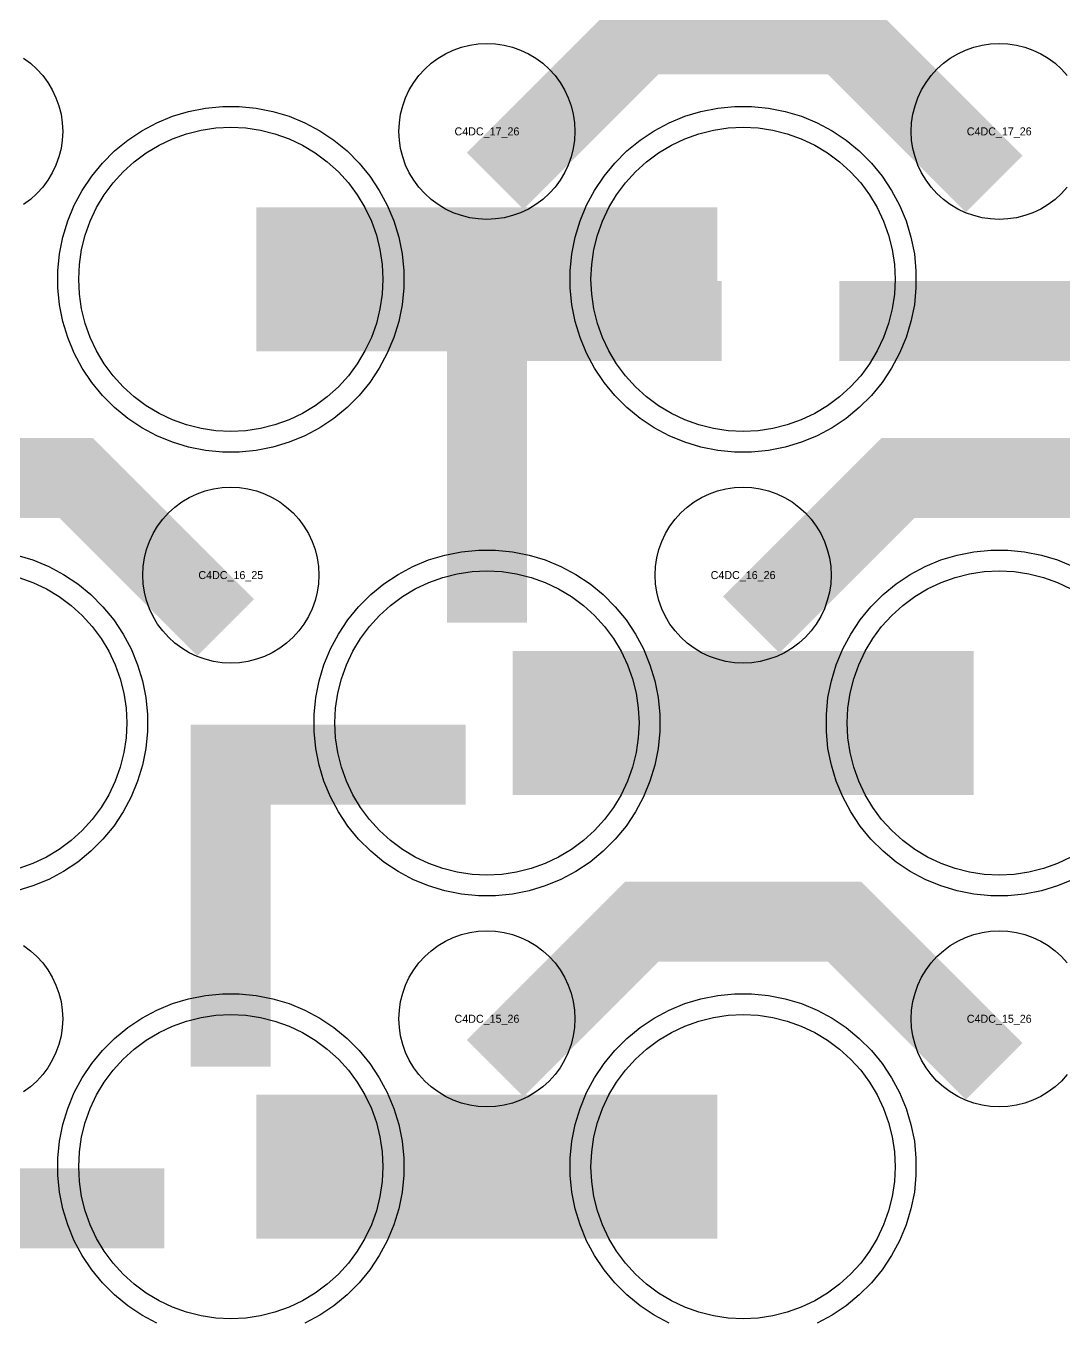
# Model space of a CAD drawing. Extents: x -11880 to 11880, y -14992 to 14992.
# Drawn here: x -3824 to -3499.7, y -12809.6 to -12404.9 of the extents above; entities that cross this region are included whole.
import ezdxf
from ezdxf.enums import TextEntityAlignment as Align

# ---------------------------------------------------------------- set-up
doc = ezdxf.new("R2010")
doc.units = 0
doc.header["$MEASUREMENT"] = 0
for name, color, linetype in [('GDS_775_DT_237', 138, 'CONTINUOUS'), ('RDL1_FS', 34, 'CONTINUOUS'), ('RDL_BS', 160, 'CONTINUOUS')]:
    doc.layers.add(name, color=color, linetype=linetype)

msp = doc.modelspace()

# ---------------------------------------------------------------- linework, layer by layer
at = {"layer": 'RDL1_FS'}
for points in [[(-3760, -12531.484), (-3764.657, -12531.255), (-3769.268, -12530.571), (-3773.791, -12529.439), (-3778.181, -12527.867), (-3782.395, -12525.875), (-3786.395, -12523.477), (-3790.14, -12520.699), (-3793.594, -12517.569), (-3796.724, -12514.115), (-3799.502, -12510.37), (-3801.9, -12506.37), (-3803.892, -12502.156), (-3805.464, -12497.766), (-3806.596, -12493.243), (-3807.28, -12488.632), (-3807.509, -12483.975), (-3807.28, -12479.318), (-3806.596, -12474.707), (-3805.464, -12470.184), (-3803.892, -12465.794), (-3801.9, -12461.58), (-3799.502, -12457.58), (-3796.724, -12453.835), (-3793.594, -12450.381), (-3790.14, -12447.251), (-3786.395, -12444.473), (-3782.395, -12442.075), (-3778.181, -12440.083), (-3773.791, -12438.511), (-3769.268, -12437.379), (-3764.657, -12436.695), (-3760, -12436.466), (-3755.343, -12436.695), (-3750.732, -12437.379), (-3746.209, -12438.511), (-3741.819, -12440.083), (-3737.605, -12442.075), (-3733.605, -12444.473), (-3729.86, -12447.251), (-3726.406, -12450.381), (-3723.276, -12453.835), (-3720.498, -12457.58), (-3718.1, -12461.58), (-3716.108, -12465.794), (-3714.536, -12470.184), (-3713.404, -12474.707), (-3712.72, -12479.318), (-3712.491, -12483.975), (-3712.72, -12488.632), (-3713.404, -12493.243), (-3714.536, -12497.766), (-3716.108, -12502.156), (-3718.1, -12506.37), (-3720.498, -12510.37), (-3723.276, -12514.115), (-3726.406, -12517.569), (-3729.86, -12520.699), (-3733.605, -12523.477), (-3737.605, -12525.875), (-3741.819, -12527.867), (-3746.209, -12529.439), (-3750.732, -12530.571), (-3755.343, -12531.255)], [(-3600, -12531.484), (-3604.657, -12531.255), (-3609.268, -12530.571), (-3613.791, -12529.439), (-3618.181, -12527.867), (-3622.395, -12525.875), (-3626.395, -12523.477), (-3630.14, -12520.699), (-3633.594, -12517.569), (-3636.724, -12514.115), (-3639.502, -12510.37), (-3641.9, -12506.37), (-3643.892, -12502.156), (-3645.464, -12497.766), (-3646.596, -12493.243), (-3647.28, -12488.632), (-3647.509, -12483.975), (-3647.28, -12479.318), (-3646.596, -12474.707), (-3645.464, -12470.184), (-3643.892, -12465.794), (-3641.9, -12461.58), (-3639.502, -12457.58), (-3636.724, -12453.835), (-3633.594, -12450.381), (-3630.14, -12447.251), (-3626.395, -12444.473), (-3622.395, -12442.075), (-3618.181, -12440.083), (-3613.791, -12438.511), (-3609.268, -12437.379), (-3604.657, -12436.695), (-3600, -12436.466), (-3595.343, -12436.695), (-3590.732, -12437.379), (-3586.209, -12438.511), (-3581.819, -12440.083), (-3577.605, -12442.075), (-3573.605, -12444.473), (-3569.86, -12447.251), (-3566.406, -12450.381), (-3563.276, -12453.835), (-3560.498, -12457.58), (-3558.1, -12461.58), (-3556.108, -12465.794), (-3554.536, -12470.184), (-3553.404, -12474.707), (-3552.72, -12479.318), (-3552.491, -12483.975), (-3552.72, -12488.632), (-3553.404, -12493.243), (-3554.536, -12497.766), (-3556.108, -12502.156), (-3558.1, -12506.37), (-3560.498, -12510.37), (-3563.276, -12514.115), (-3566.406, -12517.569), (-3569.86, -12520.699), (-3573.605, -12523.477), (-3577.605, -12525.875), (-3581.819, -12527.867), (-3586.209, -12529.439), (-3590.732, -12530.571), (-3595.343, -12531.255)], [(-3680, -12670.049), (-3684.657, -12669.82), (-3689.268, -12669.136), (-3693.791, -12668.004), (-3698.181, -12666.432), (-3702.395, -12664.44), (-3706.395, -12662.042), (-3710.14, -12659.264), (-3713.594, -12656.134), (-3716.724, -12652.68), (-3719.502, -12648.935), (-3721.9, -12644.935), (-3723.892, -12640.721), (-3725.464, -12636.331), (-3726.596, -12631.808), (-3727.28, -12627.197), (-3727.509, -12622.54), (-3727.28, -12617.883), (-3726.596, -12613.272), (-3725.464, -12608.749), (-3723.892, -12604.359), (-3721.9, -12600.145), (-3719.502, -12596.145), (-3716.724, -12592.4), (-3713.594, -12588.946), (-3710.14, -12585.816), (-3706.395, -12583.038), (-3702.395, -12580.64), (-3698.181, -12578.648), (-3693.791, -12577.076), (-3689.268, -12575.944), (-3684.657, -12575.26), (-3680, -12575.031), (-3675.343, -12575.26), (-3670.732, -12575.944), (-3666.209, -12577.076), (-3661.819, -12578.648), (-3657.605, -12580.64), (-3653.605, -12583.038), (-3649.86, -12585.816), (-3646.406, -12588.946), (-3643.276, -12592.4), (-3640.498, -12596.145), (-3638.1, -12600.145), (-3636.108, -12604.359), (-3634.536, -12608.749), (-3633.404, -12613.272), (-3632.72, -12617.883), (-3632.491, -12622.54), (-3632.72, -12627.197), (-3633.404, -12631.808), (-3634.536, -12636.331), (-3636.108, -12640.721), (-3638.1, -12644.935), (-3640.498, -12648.935), (-3643.276, -12652.68), (-3646.406, -12656.134), (-3649.86, -12659.264), (-3653.605, -12662.042), (-3657.605, -12664.44), (-3661.819, -12666.432), (-3666.209, -12668.004), (-3670.732, -12669.136), (-3675.343, -12669.82)], [(-3760, -12808.614), (-3764.657, -12808.385), (-3769.268, -12807.701), (-3773.791, -12806.569), (-3778.181, -12804.997), (-3782.395, -12803.005), (-3786.395, -12800.607), (-3790.14, -12797.829), (-3793.594, -12794.699), (-3796.724, -12791.245), (-3799.502, -12787.5), (-3801.9, -12783.5), (-3803.892, -12779.286), (-3805.464, -12774.896), (-3806.596, -12770.373), (-3807.28, -12765.762), (-3807.509, -12761.105), (-3807.28, -12756.448), (-3806.596, -12751.837), (-3805.464, -12747.314), (-3803.892, -12742.924), (-3801.9, -12738.71), (-3799.502, -12734.71), (-3796.724, -12730.965), (-3793.594, -12727.511), (-3790.14, -12724.381), (-3786.395, -12721.603), (-3782.395, -12719.205), (-3778.181, -12717.213), (-3773.791, -12715.641), (-3769.268, -12714.509), (-3764.657, -12713.825), (-3760, -12713.596), (-3755.343, -12713.825), (-3750.732, -12714.509), (-3746.209, -12715.641), (-3741.819, -12717.213), (-3737.605, -12719.205), (-3733.605, -12721.603), (-3729.86, -12724.381), (-3726.406, -12727.511), (-3723.276, -12730.965), (-3720.498, -12734.71), (-3718.1, -12738.71), (-3716.108, -12742.924), (-3714.536, -12747.314), (-3713.404, -12751.837), (-3712.72, -12756.448), (-3712.491, -12761.105), (-3712.72, -12765.762), (-3713.404, -12770.373), (-3714.536, -12774.896), (-3716.108, -12779.286), (-3718.1, -12783.5), (-3720.498, -12787.5), (-3723.276, -12791.245), (-3726.406, -12794.699), (-3729.86, -12797.829), (-3733.605, -12800.607), (-3737.605, -12803.005), (-3741.819, -12804.997), (-3746.209, -12806.569), (-3750.732, -12807.701), (-3755.343, -12808.385)], [(-3600, -12808.614), (-3604.657, -12808.385), (-3609.268, -12807.701), (-3613.791, -12806.569), (-3618.181, -12804.997), (-3622.395, -12803.005), (-3626.395, -12800.607), (-3630.14, -12797.829), (-3633.594, -12794.699), (-3636.724, -12791.245), (-3639.502, -12787.5), (-3641.9, -12783.5), (-3643.892, -12779.286), (-3645.464, -12774.896), (-3646.596, -12770.373), (-3647.28, -12765.762), (-3647.509, -12761.105), (-3647.28, -12756.448), (-3646.596, -12751.837), (-3645.464, -12747.314), (-3643.892, -12742.924), (-3641.9, -12738.71), (-3639.502, -12734.71), (-3636.724, -12730.965), (-3633.594, -12727.511), (-3630.14, -12724.381), (-3626.395, -12721.603), (-3622.395, -12719.205), (-3618.181, -12717.213), (-3613.791, -12715.641), (-3609.268, -12714.509), (-3604.657, -12713.825), (-3600, -12713.596), (-3595.343, -12713.825), (-3590.732, -12714.509), (-3586.209, -12715.641), (-3581.819, -12717.213), (-3577.605, -12719.205), (-3573.605, -12721.603), (-3569.86, -12724.381), (-3566.406, -12727.511), (-3563.276, -12730.965), (-3560.498, -12734.71), (-3558.1, -12738.71), (-3556.108, -12742.924), (-3554.536, -12747.314), (-3553.404, -12751.837), (-3552.72, -12756.448), (-3552.491, -12761.105), (-3552.72, -12765.762), (-3553.404, -12770.373), (-3554.536, -12774.896), (-3556.108, -12779.286), (-3558.1, -12783.5), (-3560.498, -12787.5), (-3563.276, -12791.245), (-3566.406, -12794.699), (-3569.86, -12797.829), (-3573.605, -12800.607), (-3577.605, -12803.005), (-3581.819, -12804.997), (-3586.209, -12806.569), (-3590.732, -12807.701), (-3595.343, -12808.385)]]:
    msp.add_lwpolyline(points, close=True, dxfattribs=at)
for points in [[(-3751.998, -12483.975, 45, 45, 0), (-3679.998, -12483.975, 45, 45, 0)], [(-3679.998, -12483.975, 45, 45, 0), (-3607.998, -12483.975, 45, 45, 0)], [(-3671.998, -12622.54, 45, 45, 0), (-3599.998, -12622.54, 45, 45, 0)], [(-3599.998, -12622.54, 45, 45, 0), (-3527.998, -12622.54, 45, 45, 0)], [(-3751.998, -12761.105, 45, 45, 0), (-3679.998, -12761.105, 45, 45, 0)], [(-3679.998, -12761.105, 45, 45, 0), (-3607.998, -12761.105, 45, 45, 0)]]:
    msp.add_lwpolyline(points, format="xyseb", dxfattribs=at)
for points in [[(-3497.605, -12664.44), (-3501.819, -12666.432), (-3506.209, -12668.004), (-3510.732, -12669.136), (-3515.343, -12669.82), (-3520, -12670.049), (-3524.657, -12669.82), (-3529.268, -12669.136), (-3533.791, -12668.004), (-3538.181, -12666.432), (-3542.395, -12664.44), (-3546.395, -12662.042), (-3550.14, -12659.264), (-3553.594, -12656.134), (-3556.724, -12652.68), (-3559.502, -12648.935), (-3561.9, -12644.935), (-3563.892, -12640.721), (-3565.464, -12636.331), (-3566.596, -12631.808), (-3567.28, -12627.197), (-3567.509, -12622.54), (-3567.28, -12617.883), (-3566.596, -12613.272), (-3565.464, -12608.749), (-3563.892, -12604.359), (-3561.9, -12600.145), (-3559.502, -12596.145), (-3556.724, -12592.4), (-3553.594, -12588.946), (-3550.14, -12585.816), (-3546.395, -12583.038), (-3542.395, -12580.64), (-3538.181, -12578.648), (-3533.791, -12577.076), (-3529.268, -12575.944), (-3524.657, -12575.26), (-3520, -12575.031), (-3515.343, -12575.26), (-3510.732, -12575.944), (-3506.209, -12577.076), (-3501.819, -12578.648), (-3497.605, -12580.64)], [(-3826.209, -12577.076), (-3821.819, -12578.648), (-3817.605, -12580.64), (-3813.605, -12583.038), (-3809.86, -12585.816), (-3806.406, -12588.946), (-3803.276, -12592.4), (-3800.498, -12596.145), (-3798.1, -12600.145), (-3796.108, -12604.359), (-3794.536, -12608.749), (-3793.404, -12613.272), (-3792.72, -12617.883), (-3792.491, -12622.54), (-3792.72, -12627.197), (-3793.404, -12631.808), (-3794.536, -12636.331), (-3796.108, -12640.721), (-3798.1, -12644.935), (-3800.498, -12648.935), (-3803.276, -12652.68), (-3806.406, -12656.134), (-3809.86, -12659.264), (-3813.605, -12662.042), (-3817.605, -12664.44), (-3821.819, -12666.432), (-3826.209, -12668.004)]]:
    msp.add_lwpolyline(points, dxfattribs=at)
at = {"layer": 'RDL_BS'}
for points in [[(-3677.438, -12453.289, 25, 25, 0), (-3631.623, -12407.474, 25, 25, 0), (-3598.07, -12407.474, 25, 25, 0)], [(-3521.599, -12454.188, 25, 25, 0), (-3568.313, -12407.474, 25, 25, 0), (-3598.071, -12407.474, 25, 25, 0)], [(-3680, -12591.265, 25, 25, 0), (-3680, -12484.488, 25, 25, 0)], [(-3692.5, -12496.988, 25, 25, 0), (-3606.667, -12496.988, 25, 25, 0)], [(-3652.944, -12496.988, 25, 25, 0), (-3611.74, -12496.988, 25, 25, 0)], [(-3569.984, -12496.988, 25, 25, 0), (-3460.719, -12496.988, 25, 25, 0)], [(-3680, -12514.957, 25, 25, 0), (-3680, -12560.577, 25, 25, 0)], [(-3761.599, -12592.753, 25, 25, 0), (-3808.313, -12546.039, 25, 25, 0), (-3838.071, -12546.039, 25, 25, 0)], [(-3597.438, -12591.854, 25, 25, 0), (-3551.623, -12546.039, 25, 25, 0), (-3518.07, -12546.039, 25, 25, 0)], [(-3441.599, -12592.753, 25, 25, 0), (-3488.313, -12546.039, 25, 25, 0), (-3518.071, -12546.039, 25, 25, 0)], [(-3760, -12729.83, 25, 25, 0), (-3760, -12623.053, 25, 25, 0)], [(-3772.5, -12635.553, 25, 25, 0), (-3686.667, -12635.553, 25, 25, 0)], [(-3732.944, -12635.553, 25, 25, 0), (-3691.74, -12635.553, 25, 25, 0)], [(-3760, -12653.522, 25, 25, 0), (-3760, -12699.142, 25, 25, 0)], [(-3677.438, -12730.419, 25, 25, 0), (-3631.623, -12684.604, 25, 25, 0), (-3598.07, -12684.604, 25, 25, 0)], [(-3521.599, -12731.318, 25, 25, 0), (-3568.313, -12684.604, 25, 25, 0), (-3598.071, -12684.604, 25, 25, 0)], [(-3889.984, -12774.118, 25, 25, 0), (-3780.719, -12774.118, 25, 25, 0)]]:
    msp.add_lwpolyline(points, format="xyseb", dxfattribs=at)
for points in [[(-3680, -12465.281), (-3682.693, -12465.149), (-3685.365, -12464.753), (-3687.984, -12464.096), (-3690.519, -12463.189), (-3692.956, -12462.037), (-3695.28, -12460.644), (-3697.443, -12459.041), (-3699.442, -12457.229), (-3701.254, -12455.23), (-3702.857, -12453.067), (-3704.25, -12450.743), (-3705.402, -12448.306), (-3706.309, -12445.771), (-3706.966, -12443.152), (-3707.362, -12440.48), (-3707.494, -12437.787), (-3707.362, -12435.094), (-3706.966, -12432.422), (-3706.309, -12429.803), (-3705.402, -12427.268), (-3704.25, -12424.831), (-3702.857, -12422.507), (-3701.254, -12420.344), (-3699.442, -12418.345), (-3697.443, -12416.533), (-3695.28, -12414.93), (-3692.956, -12413.537), (-3690.519, -12412.385), (-3687.984, -12411.478), (-3685.365, -12410.821), (-3682.693, -12410.425), (-3680, -12410.293), (-3677.307, -12410.425), (-3674.635, -12410.821), (-3672.016, -12411.478), (-3669.481, -12412.385), (-3667.044, -12413.537), (-3664.72, -12414.93), (-3662.557, -12416.533), (-3660.558, -12418.345), (-3658.746, -12420.344), (-3657.143, -12422.507), (-3655.75, -12424.831), (-3654.598, -12427.268), (-3653.691, -12429.803), (-3653.034, -12432.422), (-3652.638, -12435.094), (-3652.506, -12437.787), (-3652.638, -12440.48), (-3653.034, -12443.152), (-3653.691, -12445.771), (-3654.598, -12448.306), (-3655.75, -12450.743), (-3657.143, -12453.067), (-3658.746, -12455.23), (-3660.558, -12457.229), (-3662.557, -12459.041), (-3664.72, -12460.644), (-3667.044, -12462.037), (-3669.481, -12463.189), (-3672.016, -12464.096), (-3674.635, -12464.753), (-3677.307, -12465.149)], [(-3762.644, -12537.975), (-3767.938, -12537.458), (-3773.165, -12536.412), (-3778.205, -12534.881), (-3783.115, -12532.85), (-3787.777, -12530.358), (-3792.191, -12527.411), (-3796.292, -12524.049), (-3800.074, -12520.267), (-3803.436, -12516.166), (-3806.383, -12511.752), (-3808.875, -12507.09), (-3810.906, -12502.18), (-3812.437, -12497.14), (-3813.483, -12491.913), (-3814, -12486.619), (-3814, -12481.331), (-3813.483, -12476.037), (-3812.437, -12470.81), (-3810.906, -12465.77), (-3808.875, -12460.86), (-3806.383, -12456.198), (-3803.436, -12451.784), (-3800.074, -12447.683), (-3796.292, -12443.901), (-3792.191, -12440.539), (-3787.777, -12437.592), (-3783.115, -12435.1), (-3778.205, -12433.069), (-3773.165, -12431.538), (-3767.938, -12430.492), (-3762.644, -12429.975), (-3757.356, -12429.975), (-3752.062, -12430.492), (-3746.835, -12431.538), (-3741.795, -12433.069), (-3736.885, -12435.1), (-3732.223, -12437.592), (-3727.809, -12440.539), (-3723.708, -12443.901), (-3719.926, -12447.683), (-3716.564, -12451.784), (-3713.617, -12456.198), (-3711.125, -12460.86), (-3709.094, -12465.77), (-3707.563, -12470.81), (-3706.517, -12476.037), (-3706, -12481.331), (-3706, -12486.619), (-3706.517, -12491.913), (-3707.563, -12497.14), (-3709.094, -12502.18), (-3711.125, -12507.09), (-3713.617, -12511.752), (-3716.564, -12516.166), (-3719.926, -12520.267), (-3723.708, -12524.049), (-3727.809, -12527.411), (-3732.223, -12530.358), (-3736.885, -12532.85), (-3741.795, -12534.881), (-3746.835, -12536.412), (-3752.062, -12537.458), (-3757.356, -12537.975)], [(-3602.644, -12537.975), (-3607.938, -12537.458), (-3613.165, -12536.412), (-3618.205, -12534.881), (-3623.115, -12532.85), (-3627.777, -12530.358), (-3632.191, -12527.411), (-3636.292, -12524.049), (-3640.074, -12520.267), (-3643.436, -12516.166), (-3646.383, -12511.752), (-3648.875, -12507.09), (-3650.906, -12502.18), (-3652.437, -12497.14), (-3653.483, -12491.913), (-3654, -12486.619), (-3654, -12481.331), (-3653.483, -12476.037), (-3652.437, -12470.81), (-3650.906, -12465.77), (-3648.875, -12460.86), (-3646.383, -12456.198), (-3643.436, -12451.784), (-3640.074, -12447.683), (-3636.292, -12443.901), (-3632.191, -12440.539), (-3627.777, -12437.592), (-3623.115, -12435.1), (-3618.205, -12433.069), (-3613.165, -12431.538), (-3607.938, -12430.492), (-3602.644, -12429.975), (-3597.356, -12429.975), (-3592.062, -12430.492), (-3586.835, -12431.538), (-3581.795, -12433.069), (-3576.885, -12435.1), (-3572.223, -12437.592), (-3567.809, -12440.539), (-3563.708, -12443.901), (-3559.926, -12447.683), (-3556.564, -12451.784), (-3553.617, -12456.198), (-3551.125, -12460.86), (-3549.094, -12465.77), (-3547.563, -12470.81), (-3546.517, -12476.037), (-3546, -12481.331), (-3546, -12486.619), (-3546.517, -12491.913), (-3547.563, -12497.14), (-3549.094, -12502.18), (-3551.125, -12507.09), (-3553.617, -12511.752), (-3556.564, -12516.166), (-3559.926, -12520.267), (-3563.708, -12524.049), (-3567.809, -12527.411), (-3572.223, -12530.358), (-3576.885, -12532.85), (-3581.795, -12534.881), (-3586.835, -12536.412), (-3592.062, -12537.458), (-3597.356, -12537.975)], [(-3760, -12603.846), (-3762.693, -12603.714), (-3765.365, -12603.318), (-3767.984, -12602.661), (-3770.519, -12601.754), (-3772.956, -12600.602), (-3775.28, -12599.209), (-3777.443, -12597.606), (-3779.442, -12595.794), (-3781.254, -12593.795), (-3782.857, -12591.632), (-3784.25, -12589.308), (-3785.402, -12586.871), (-3786.309, -12584.336), (-3786.966, -12581.717), (-3787.362, -12579.045), (-3787.494, -12576.352), (-3787.362, -12573.659), (-3786.966, -12570.987), (-3786.309, -12568.368), (-3785.402, -12565.833), (-3784.25, -12563.396), (-3782.857, -12561.072), (-3781.254, -12558.909), (-3779.442, -12556.91), (-3777.443, -12555.098), (-3775.28, -12553.495), (-3772.956, -12552.102), (-3770.519, -12550.95), (-3767.984, -12550.043), (-3765.365, -12549.386), (-3762.693, -12548.99), (-3760, -12548.858), (-3757.307, -12548.99), (-3754.635, -12549.386), (-3752.016, -12550.043), (-3749.481, -12550.95), (-3747.044, -12552.102), (-3744.72, -12553.495), (-3742.557, -12555.098), (-3740.558, -12556.91), (-3738.746, -12558.909), (-3737.143, -12561.072), (-3735.75, -12563.396), (-3734.598, -12565.833), (-3733.691, -12568.368), (-3733.034, -12570.987), (-3732.638, -12573.659), (-3732.506, -12576.352), (-3732.638, -12579.045), (-3733.034, -12581.717), (-3733.691, -12584.336), (-3734.598, -12586.871), (-3735.75, -12589.308), (-3737.143, -12591.632), (-3738.746, -12593.795), (-3740.558, -12595.794), (-3742.557, -12597.606), (-3744.72, -12599.209), (-3747.044, -12600.602), (-3749.481, -12601.754), (-3752.016, -12602.661), (-3754.635, -12603.318), (-3757.307, -12603.714)], [(-3600, -12603.846), (-3602.693, -12603.714), (-3605.365, -12603.318), (-3607.984, -12602.661), (-3610.519, -12601.754), (-3612.956, -12600.602), (-3615.28, -12599.209), (-3617.443, -12597.606), (-3619.442, -12595.794), (-3621.254, -12593.795), (-3622.857, -12591.632), (-3624.25, -12589.308), (-3625.402, -12586.871), (-3626.309, -12584.336), (-3626.966, -12581.717), (-3627.362, -12579.045), (-3627.494, -12576.352), (-3627.362, -12573.659), (-3626.966, -12570.987), (-3626.309, -12568.368), (-3625.402, -12565.833), (-3624.25, -12563.396), (-3622.857, -12561.072), (-3621.254, -12558.909), (-3619.442, -12556.91), (-3617.443, -12555.098), (-3615.28, -12553.495), (-3612.956, -12552.102), (-3610.519, -12550.95), (-3607.984, -12550.043), (-3605.365, -12549.386), (-3602.693, -12548.99), (-3600, -12548.858), (-3597.307, -12548.99), (-3594.635, -12549.386), (-3592.016, -12550.043), (-3589.481, -12550.95), (-3587.044, -12552.102), (-3584.72, -12553.495), (-3582.557, -12555.098), (-3580.558, -12556.91), (-3578.746, -12558.909), (-3577.143, -12561.072), (-3575.75, -12563.396), (-3574.598, -12565.833), (-3573.691, -12568.368), (-3573.034, -12570.987), (-3572.638, -12573.659), (-3572.506, -12576.352), (-3572.638, -12579.045), (-3573.034, -12581.717), (-3573.691, -12584.336), (-3574.598, -12586.871), (-3575.75, -12589.308), (-3577.143, -12591.632), (-3578.746, -12593.795), (-3580.558, -12595.794), (-3582.557, -12597.606), (-3584.72, -12599.209), (-3587.044, -12600.602), (-3589.481, -12601.754), (-3592.016, -12602.661), (-3594.635, -12603.318), (-3597.307, -12603.714)], [(-3682.644, -12676.54), (-3687.938, -12676.023), (-3693.165, -12674.977), (-3698.205, -12673.446), (-3703.115, -12671.415), (-3707.777, -12668.923), (-3712.191, -12665.976), (-3716.292, -12662.614), (-3720.074, -12658.832), (-3723.436, -12654.731), (-3726.383, -12650.317), (-3728.875, -12645.655), (-3730.906, -12640.745), (-3732.437, -12635.705), (-3733.483, -12630.478), (-3734, -12625.184), (-3734, -12619.896), (-3733.483, -12614.602), (-3732.437, -12609.375), (-3730.906, -12604.335), (-3728.875, -12599.425), (-3726.383, -12594.763), (-3723.436, -12590.349), (-3720.074, -12586.248), (-3716.292, -12582.466), (-3712.191, -12579.104), (-3707.777, -12576.157), (-3703.115, -12573.665), (-3698.205, -12571.634), (-3693.165, -12570.103), (-3687.938, -12569.057), (-3682.644, -12568.54), (-3677.356, -12568.54), (-3672.062, -12569.057), (-3666.835, -12570.103), (-3661.795, -12571.634), (-3656.885, -12573.665), (-3652.223, -12576.157), (-3647.809, -12579.104), (-3643.708, -12582.466), (-3639.926, -12586.248), (-3636.564, -12590.349), (-3633.617, -12594.763), (-3631.125, -12599.425), (-3629.094, -12604.335), (-3627.563, -12609.375), (-3626.517, -12614.602), (-3626, -12619.896), (-3626, -12625.184), (-3626.517, -12630.478), (-3627.563, -12635.705), (-3629.094, -12640.745), (-3631.125, -12645.655), (-3633.617, -12650.317), (-3636.564, -12654.731), (-3639.926, -12658.832), (-3643.708, -12662.614), (-3647.809, -12665.976), (-3652.223, -12668.923), (-3656.885, -12671.415), (-3661.795, -12673.446), (-3666.835, -12674.977), (-3672.062, -12676.023), (-3677.356, -12676.54)], [(-3680, -12742.411), (-3682.693, -12742.279), (-3685.365, -12741.883), (-3687.984, -12741.226), (-3690.519, -12740.319), (-3692.956, -12739.167), (-3695.28, -12737.774), (-3697.443, -12736.171), (-3699.442, -12734.359), (-3701.254, -12732.36), (-3702.857, -12730.197), (-3704.25, -12727.873), (-3705.402, -12725.436), (-3706.309, -12722.901), (-3706.966, -12720.282), (-3707.362, -12717.61), (-3707.494, -12714.917), (-3707.362, -12712.224), (-3706.966, -12709.552), (-3706.309, -12706.933), (-3705.402, -12704.398), (-3704.25, -12701.961), (-3702.857, -12699.637), (-3701.254, -12697.474), (-3699.442, -12695.475), (-3697.443, -12693.663), (-3695.28, -12692.06), (-3692.956, -12690.667), (-3690.519, -12689.515), (-3687.984, -12688.608), (-3685.365, -12687.951), (-3682.693, -12687.555), (-3680, -12687.423), (-3677.307, -12687.555), (-3674.635, -12687.951), (-3672.016, -12688.608), (-3669.481, -12689.515), (-3667.044, -12690.667), (-3664.72, -12692.06), (-3662.557, -12693.663), (-3660.558, -12695.475), (-3658.746, -12697.474), (-3657.143, -12699.637), (-3655.75, -12701.961), (-3654.598, -12704.398), (-3653.691, -12706.933), (-3653.034, -12709.552), (-3652.638, -12712.224), (-3652.506, -12714.917), (-3652.638, -12717.61), (-3653.034, -12720.282), (-3653.691, -12722.901), (-3654.598, -12725.436), (-3655.75, -12727.873), (-3657.143, -12730.197), (-3658.746, -12732.36), (-3660.558, -12734.359), (-3662.557, -12736.171), (-3664.72, -12737.774), (-3667.044, -12739.167), (-3669.481, -12740.319), (-3672.016, -12741.226), (-3674.635, -12741.883), (-3677.307, -12742.279)]]:
    msp.add_lwpolyline(points, close=True, dxfattribs=at)
for points in [[(-3498.746, -12455.23), (-3500.558, -12457.229), (-3502.557, -12459.041), (-3504.72, -12460.644), (-3507.044, -12462.037), (-3509.481, -12463.189), (-3512.016, -12464.096), (-3514.635, -12464.753), (-3517.307, -12465.149), (-3520, -12465.281), (-3522.693, -12465.149), (-3525.365, -12464.753), (-3527.984, -12464.096), (-3530.519, -12463.189), (-3532.956, -12462.037), (-3535.28, -12460.644), (-3537.443, -12459.041), (-3539.442, -12457.229), (-3541.254, -12455.23), (-3542.857, -12453.067), (-3544.25, -12450.743), (-3545.402, -12448.306), (-3546.309, -12445.771), (-3546.966, -12443.152), (-3547.362, -12440.48), (-3547.494, -12437.787), (-3547.362, -12435.094), (-3546.966, -12432.422), (-3546.309, -12429.803), (-3545.402, -12427.268), (-3544.25, -12424.831), (-3542.857, -12422.507), (-3541.254, -12420.344), (-3539.442, -12418.345), (-3537.443, -12416.533), (-3535.28, -12414.93), (-3532.956, -12413.537), (-3530.519, -12412.385), (-3527.984, -12411.478), (-3525.365, -12410.821), (-3522.693, -12410.425), (-3520, -12410.293), (-3517.307, -12410.425), (-3514.635, -12410.821), (-3512.016, -12411.478), (-3509.481, -12412.385), (-3507.044, -12413.537), (-3504.72, -12414.93), (-3502.557, -12416.533), (-3500.558, -12418.345), (-3498.746, -12420.344)], [(-3824.72, -12414.93), (-3822.557, -12416.533), (-3820.558, -12418.345), (-3818.746, -12420.344), (-3817.143, -12422.507), (-3815.75, -12424.831), (-3814.598, -12427.268), (-3813.691, -12429.803), (-3813.034, -12432.422), (-3812.638, -12435.094), (-3812.506, -12437.787), (-3812.638, -12440.48), (-3813.034, -12443.152), (-3813.691, -12445.771), (-3814.598, -12448.306), (-3815.75, -12450.743), (-3817.143, -12453.067), (-3818.746, -12455.23), (-3820.558, -12457.229), (-3822.557, -12459.041), (-3824.72, -12460.644)], [(-3496.885, -12671.415), (-3501.795, -12673.446), (-3506.835, -12674.977), (-3512.062, -12676.023), (-3517.356, -12676.54), (-3522.644, -12676.54), (-3527.938, -12676.023), (-3533.165, -12674.977), (-3538.205, -12673.446), (-3543.115, -12671.415), (-3547.777, -12668.923), (-3552.191, -12665.976), (-3556.292, -12662.614), (-3560.074, -12658.832), (-3563.436, -12654.731), (-3566.383, -12650.317), (-3568.875, -12645.655), (-3570.906, -12640.745), (-3572.437, -12635.705), (-3573.483, -12630.478), (-3574, -12625.184), (-3574, -12619.896), (-3573.483, -12614.602), (-3572.437, -12609.375), (-3570.906, -12604.335), (-3568.875, -12599.425), (-3566.383, -12594.763), (-3563.436, -12590.349), (-3560.074, -12586.248), (-3556.292, -12582.466), (-3552.191, -12579.104), (-3547.777, -12576.157), (-3543.115, -12573.665), (-3538.205, -12571.634), (-3533.165, -12570.103), (-3527.938, -12569.057), (-3522.644, -12568.54), (-3517.356, -12568.54), (-3512.062, -12569.057), (-3506.835, -12570.103), (-3501.795, -12571.634), (-3496.885, -12573.665)], [(-3826.835, -12570.103), (-3821.795, -12571.634), (-3816.885, -12573.665), (-3812.223, -12576.157), (-3807.809, -12579.104), (-3803.708, -12582.466), (-3799.926, -12586.248), (-3796.564, -12590.349), (-3793.617, -12594.763), (-3791.125, -12599.425), (-3789.094, -12604.335), (-3787.563, -12609.375), (-3786.517, -12614.602), (-3786, -12619.896), (-3786, -12625.184), (-3786.517, -12630.478), (-3787.563, -12635.705), (-3789.094, -12640.745), (-3791.125, -12645.655), (-3793.617, -12650.317), (-3796.564, -12654.731), (-3799.926, -12658.832), (-3803.708, -12662.614), (-3807.809, -12665.976), (-3812.223, -12668.923), (-3816.885, -12671.415), (-3821.795, -12673.446), (-3826.835, -12674.977)], [(-3498.746, -12732.36), (-3500.558, -12734.359), (-3502.557, -12736.171), (-3504.72, -12737.774), (-3507.044, -12739.167), (-3509.481, -12740.319), (-3512.016, -12741.226), (-3514.635, -12741.883), (-3517.307, -12742.279), (-3520, -12742.411), (-3522.693, -12742.279), (-3525.365, -12741.883), (-3527.984, -12741.226), (-3530.519, -12740.319), (-3532.956, -12739.167), (-3535.28, -12737.774), (-3537.443, -12736.171), (-3539.442, -12734.359), (-3541.254, -12732.36), (-3542.857, -12730.197), (-3544.25, -12727.873), (-3545.402, -12725.436), (-3546.309, -12722.901), (-3546.966, -12720.282), (-3547.362, -12717.61), (-3547.494, -12714.917), (-3547.362, -12712.224), (-3546.966, -12709.552), (-3546.309, -12706.933), (-3545.402, -12704.398), (-3544.25, -12701.961), (-3542.857, -12699.637), (-3541.254, -12697.474), (-3539.442, -12695.475), (-3537.443, -12693.663), (-3535.28, -12692.06), (-3532.956, -12690.667), (-3530.519, -12689.515), (-3527.984, -12688.608), (-3525.365, -12687.951), (-3522.693, -12687.555), (-3520, -12687.423), (-3517.307, -12687.555), (-3514.635, -12687.951), (-3512.016, -12688.608), (-3509.481, -12689.515), (-3507.044, -12690.667), (-3504.72, -12692.06), (-3502.557, -12693.663), (-3500.558, -12695.475), (-3498.746, -12697.474)], [(-3824.72, -12692.06), (-3822.557, -12693.663), (-3820.558, -12695.475), (-3818.746, -12697.474), (-3817.143, -12699.637), (-3815.75, -12701.961), (-3814.598, -12704.398), (-3813.691, -12706.933), (-3813.034, -12709.552), (-3812.638, -12712.224), (-3812.506, -12714.917), (-3812.638, -12717.61), (-3813.034, -12720.282), (-3813.691, -12722.901), (-3814.598, -12725.436), (-3815.75, -12727.873), (-3817.143, -12730.197), (-3818.746, -12732.36), (-3820.558, -12734.359), (-3822.557, -12736.171), (-3824.72, -12737.774)], [(-3783.115, -12809.98), (-3787.777, -12807.488), (-3792.191, -12804.541), (-3796.292, -12801.179), (-3800.074, -12797.397), (-3803.436, -12793.296), (-3806.383, -12788.882), (-3808.875, -12784.22), (-3810.906, -12779.31), (-3812.437, -12774.27), (-3813.483, -12769.043), (-3814, -12763.749), (-3814, -12758.461), (-3813.483, -12753.167), (-3812.437, -12747.94), (-3810.906, -12742.9), (-3808.875, -12737.99), (-3806.383, -12733.328), (-3803.436, -12728.914), (-3800.074, -12724.813), (-3796.292, -12721.031), (-3792.191, -12717.669), (-3787.777, -12714.722), (-3783.115, -12712.23), (-3778.205, -12710.199), (-3773.165, -12708.668), (-3767.938, -12707.622), (-3762.644, -12707.105), (-3757.356, -12707.105), (-3752.062, -12707.622), (-3746.835, -12708.668), (-3741.795, -12710.199), (-3736.885, -12712.23), (-3732.223, -12714.722), (-3727.809, -12717.669), (-3723.708, -12721.031), (-3719.926, -12724.813), (-3716.564, -12728.914), (-3713.617, -12733.328), (-3711.125, -12737.99), (-3709.094, -12742.9), (-3707.563, -12747.94), (-3706.517, -12753.167), (-3706, -12758.461), (-3706, -12763.749), (-3706.517, -12769.043), (-3707.563, -12774.27), (-3709.094, -12779.31), (-3711.125, -12784.22), (-3713.617, -12788.882), (-3716.564, -12793.296), (-3719.926, -12797.397), (-3723.708, -12801.179), (-3727.809, -12804.541), (-3732.223, -12807.488), (-3736.885, -12809.98)], [(-3623.115, -12809.98), (-3627.777, -12807.488), (-3632.191, -12804.541), (-3636.292, -12801.179), (-3640.074, -12797.397), (-3643.436, -12793.296), (-3646.383, -12788.882), (-3648.875, -12784.22), (-3650.906, -12779.31), (-3652.437, -12774.27), (-3653.483, -12769.043), (-3654, -12763.749), (-3654, -12758.461), (-3653.483, -12753.167), (-3652.437, -12747.94), (-3650.906, -12742.9), (-3648.875, -12737.99), (-3646.383, -12733.328), (-3643.436, -12728.914), (-3640.074, -12724.813), (-3636.292, -12721.031), (-3632.191, -12717.669), (-3627.777, -12714.722), (-3623.115, -12712.23), (-3618.205, -12710.199), (-3613.165, -12708.668), (-3607.938, -12707.622), (-3602.644, -12707.105), (-3597.356, -12707.105), (-3592.062, -12707.622), (-3586.835, -12708.668), (-3581.795, -12710.199), (-3576.885, -12712.23), (-3572.223, -12714.722), (-3567.809, -12717.669), (-3563.708, -12721.031), (-3559.926, -12724.813), (-3556.564, -12728.914), (-3553.617, -12733.328), (-3551.125, -12737.99), (-3549.094, -12742.9), (-3547.563, -12747.94), (-3546.517, -12753.167), (-3546, -12758.461), (-3546, -12763.749), (-3546.517, -12769.043), (-3547.563, -12774.27), (-3549.094, -12779.31), (-3551.125, -12784.22), (-3553.617, -12788.882), (-3556.564, -12793.296), (-3559.926, -12797.397), (-3563.708, -12801.179), (-3567.809, -12804.541), (-3572.223, -12807.488), (-3576.885, -12809.98)]]:
    msp.add_lwpolyline(points, dxfattribs=at)

# ---------------------------------------------------------------- texts
at = {"layer": 'GDS_775_DT_237'}
for s, p in [('C4DC_17_26', (-3680, -12437.787)), ('C4DC_17_26', (-3680, -12437.787)), ('C4DC_17_26', (-3520, -12437.787)), ('C4DC_17_26', (-3520, -12437.787)), ('C4DC_16_25', (-3760, -12576.352)), ('C4DC_16_25', (-3760, -12576.352)), ('C4DC_16_26', (-3600, -12576.352)), ('C4DC_16_26', (-3600, -12576.352)), ('C4DC_15_26', (-3680, -12714.917)), ('C4DC_15_26', (-3680, -12714.917)), ('C4DC_15_26', (-3520, -12714.917)), ('C4DC_15_26', (-3520, -12714.917))]:
    msp.add_text(s, height=2.5, dxfattribs=at).set_placement(p, align=Align.MIDDLE_CENTER)

doc.saveas('drawing.dxf')
